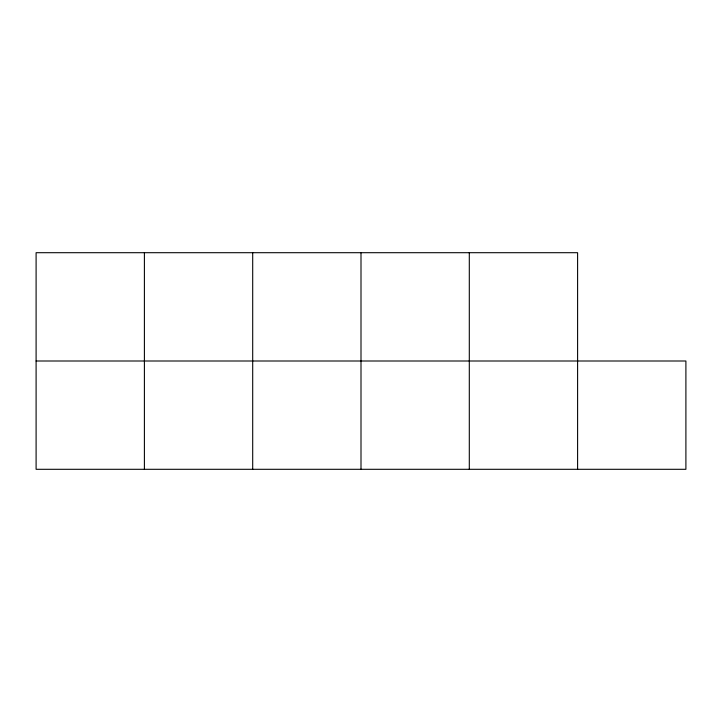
<?xml version="1.0" encoding="UTF-8"?>
<svg xmlns="http://www.w3.org/2000/svg" width="722" height="722" viewBox="0 0 722 722"><rect width="100%" height="100%" fill="white"/><g stroke="black" fill="none" stroke-linecap="round" stroke-linejoin="round"><path stroke-width="1.08" d="M36.1 361L685.9 361L685.9 469.3L36.1 469.3L36.1 252.7L577.6 252.7L577.6 469.3M469.3 252.7L469.3 469.3M361 252.7L361 469.3M252.7 252.7L252.7 469.3M144.4 252.7L144.4 469.3"/></g></svg>
